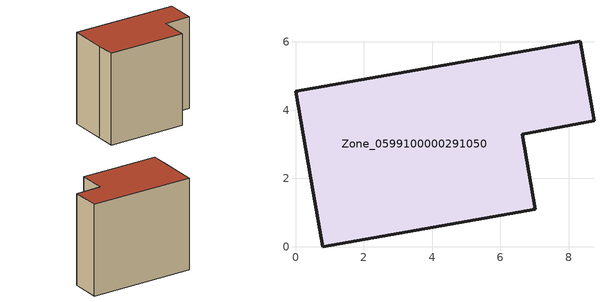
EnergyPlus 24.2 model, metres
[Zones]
Zone_0599100000291050
 floor ground (C_G): 7.03,1.09 0.8,0 0.52,1.58 0,4.55 8.35,6.01 8.74,3.69 6.65,3.29 z0
 wall outside (C_F): 8.74,3.69 8.35,6.01 0,4.55 0.52,1.58 0.8,0 7.03,1.09 6.65,3.29 8.74,3.69 z0:7.44
 roof outside (C_R): 0.8,0 7.03,1.09 6.65,3.29 8.74,3.69 8.35,6.01 0,4.55 0.52,1.58 z7.44
[BUILDING]
Pand.0599100000291050: North Axis=0; Terrain=City; Loads Convergence Tolerance Value=0.04; Temperature Convergence Tolerance Value=0.4; Solar Distribution=FullExterior; Maximum Number of Warmup Days=25; Minimum Number of Warmup Days=1
[Site:Location]
Rotterdam.The.Hague.AP_ZH_NLD Design_Conditions: Latitude=51.96; Longitude=4.45; Time Zone=1; Elevation=-4.5
[SITE:GROUNDTEMPERATURE:BUILDINGSURFACE]
18, 18, 18, 18, 18, 18, 18, 18, 18, 18, 18, 18
[MATERIAL] Thermal Absorptance=0.9; Solar Absorptance=0.7; Visible Absorptance=0.7
Name | Roughness | Thickness | Conductivity | Density | Specific Heat
G.TI.1946 | MediumSmooth | 0.15 | 1 | 540 | 1210
F.TI.1946 | Rough | 0.3 | 0.857143 | 1920 | 840
R.TI.1946 | MediumRough | 0.2 | 0.1 | 1500 | 1000
[CONSTRUCTION]
C_G: G.TI.1946
C_F: F.TI.1946
C_R: R.TI.1946
[ZONE]
Zone_0599100000291050: Type=1; Multiplier=1; Ceiling Height=Autocalculate; Volume=Autocalculate; Floor Area=autocalculate; Part of Total Floor Area=Yes
[ZONEINFILTRATION:DESIGNFLOWRATE]
Infil_Zone_0599100000291050: Zone or ZoneList or Space or SpaceList=Zone_0599100000291050; Schedule=AlwaysOn; Design Flow Rate Calculation Method=Flow/Area; Flow Rate per Floor Area=0.003; Constant Term Coefficient=1; Temperature Term Coefficient=0; Velocity Term Coefficient=0; Velocity Squared Term Coefficient=0
[HVACTEMPLATE:ZONE:IDEALLOADSAIRSYSTEM]
Zone_0599100000291050: Maximum Heating Supply Air Temperature=50; Minimum Cooling Supply Air Temperature=13; Maximum Heating Supply Air Humidity Ratio=0.0156; Minimum Cooling Supply Air Humidity Ratio=0.0077; Heating Limit=NoLimit; Cooling Limit=NoLimit; Dehumidification Control Type=ConstantSensibleHeatRatio; Cooling Sensible Heat Ratio=0.7; Dehumidification Setpoint=60; Humidification Control Type=None; Humidification Setpoint=30; Outdoor Air Method=None; Outdoor Air Flow Rate per Person=0.00944; Outdoor Air Flow Rate per Zone Floor Area=0; Outdoor Air Flow Rate per Zone=0; Demand Controlled Ventilation Type=None; Outdoor Air Economizer Type=NoEconomizer; Heat Recovery Type=None; Sensible Heat Recovery Effectiveness=0.7; Latent Heat Recovery Effectiveness=0.65
[ZONECONTROL:THERMOSTAT]
ThermostatControl_Zone_0599100000291050: Zone or ZoneList=Zone_0599100000291050; Control Type Schedule=DualSetpointControlType; Control 1=Thermostat_Zone_0599100000291050; Temperature Difference Between Cutout And Setpoint=0
[THERMOSTATSETPOINT:DUALSETPOINT]
Thermostat_Zone_0599100000291050: Heating Setpoint Temperature Schedule=HeatingSetpoint_Zone_0599100000291050; Cooling Setpoint Temperature Schedule=CoolingSetpoint_Zone_0599100000291050
[SCHEDULE:COMPACT]
HeatingSetpoint_Zone_0599100000291050: Through: 12/31, For: AllDays, Until: 24:00, 21
CoolingSetpoint_Zone_0599100000291050: Through: 12/31, For: AllDays, Until: 24:00, 24
DualSetpointControlType: Through: 12/31, For: AllDays, Until: 24:00, 4
AlwaysOn: Through: 12/31, For: AllDays, Until: 24:00, 1
